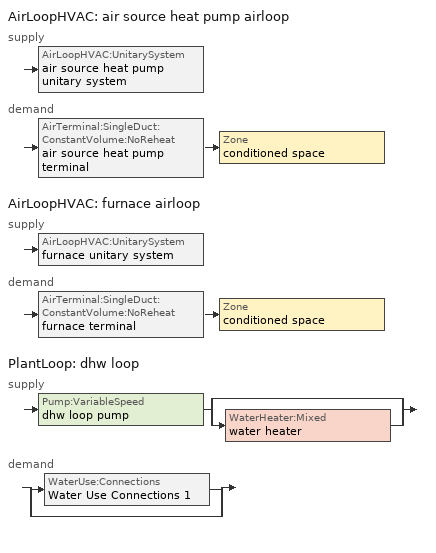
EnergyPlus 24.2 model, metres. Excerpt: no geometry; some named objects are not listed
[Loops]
AirLoopHVAC 'air source heat pump airloop'
 supply: AirLoopHVAC:UnitarySystem 'air source heat pump unitary system'
 demand: AirTerminal:SingleDuct:ConstantVolume:NoReheat 'air source heat pump terminal' > Zone 'conditioned space'
AirLoopHVAC 'furnace airloop'
 supply: AirLoopHVAC:UnitarySystem 'furnace unitary system'
 demand: AirTerminal:SingleDuct:ConstantVolume:NoReheat 'furnace terminal' > Zone 'conditioned space'
PlantLoop 'dhw loop'
 supply: Pump:VariableSpeed 'dhw loop pump' > split
  | bypass
  | WaterHeater:Mixed 'water heater'
 demand: split
  | WaterUse:Connections 'Water Use Connections 1'
  | bypass
[ZoneControl:Thermostat]
conditioned space Thermostat: Zone or ZoneList=conditioned space; Control Type Schedule=conditioned space Thermostat Schedule; Control 1=conditioned space temperature setpoint; Temperature Difference Between Cutout And Setpoint {deltaC}=0
[ThermostatSetpoint:DualSetpoint]
conditioned space temperature setpoint: Heating Setpoint Temperature Schedule=heating setpoint; Cooling Setpoint Temperature Schedule=cooling setpoint
[AirTerminal:SingleDuct:ConstantVolume:NoReheat] Availability Schedule=Always On Discrete
Name | Maximum Air Flow Rate {m3/s}
furnace terminal | 0.00141584
air source heat pump terminal | 0.569169
[AirLoopHVAC:UnitarySystem] Control Type=Load; Controlling Zone or Thermostat Location=conditioned space; Dehumidification Control Type=None; Availability Schedule=Always On Discrete; Fan Placement=BlowThrough; DX Heating Coil Sizing Ratio=1; Use DOAS DX Cooling Coil=No; Minimum Supply Air Temperature {C}=2; Latent Load Control=SensibleOnlyLoadControl; Heating Supply Air Flow Rate Method=SupplyAirFlowRate; No Load Supply Air Flow Rate Method=SupplyAirFlowRate; No Load Supply Air Flow Rate {m3/s}=0; No Load Supply Air Flow Rate Control Set To Low Speed=Yes; Maximum Supply Air Temperature {C}=48.8889; Maximum Outdoor Dry-Bulb Temperature for Supplemental Heater Operation {C}=21; Ancillary On-Cycle Electric Power {W}=0; Ancillary Off-Cycle Electric Power {W}=0
Name | Supply Fan | Supply Air Fan Operating Mode Schedule | Heating Coil | Cooling Supply Air Flow Rate Method | Heating Supply Air Flow Rate {m3/s} | Cooling Coil | Cooling Supply Air Flow Rate {m3/s}
unit heater unitary system | unit heater supply fan | unit heater auto fan schedule | unit heater htg coil | None | 0.00141584
air source heat pump unitary system | air source heat pump supply fan | air source heat pump auto fan schedule | air source heat pump htg coil | SupplyAirFlowRate | 0.449766 | air source heat pump clg coil | 0.569169
furnace unitary system | furnace supply fan | furnace auto fan schedule | furnace htg coil | None | 0.00141584
[Fan:SystemModel] Availability Schedule=Always On Discrete; Speed Control Method=Discrete; Electric Power Minimum Flow Rate Fraction=0.2; Design Pressure Rise {Pa}=500; Motor Efficiency=1; Motor In Air Stream Fraction=1; Design Electric Power Consumption {W}=Autosize; Design Power Sizing Method=PowerPerFlow; Electric Power Per Unit Flow Rate Per Unit Pressure {W/((m3/s)-Pa)}=1.66667; Fan Total Efficiency=0.7; Motor Loss Radiative Fraction=0
Name | Design Maximum Air Flow Rate {m3/s} | Electric Power Per Unit Flow Rate {W/(m3/s)} | Number of Speeds | Speed Flow Fraction 1 | Speed Electric Power Fraction 1 | Speed Flow Fraction 2 | Speed Electric Power Fraction 2
unit heater supply fan | 0.00141584 | 1e-06 | 1 | 1 | 1
air source heat pump supply fan | 0.569169 | 1059.44 | 2 | 0.79022 | 0.49344 | 1 | 1
furnace supply fan | 0.00141584 | 1059.44 | 1 | 1 | 1
[Coil:Heating:Fuel] Availability Schedule=Always On Discrete; Fuel Type=Propane; Nominal Capacity {W}=0.293071; On Cycle Parasitic Electric Load {W}=0; Off Cycle Parasitic Fuel Load {W}=0
Name | Burner Efficiency
unit heater htg coil | 0.7
furnace htg coil | 0.9
[ZoneHVAC:Baseboard:Convective:Electric]
electric baseboard: Availability Schedule=Always On Discrete; Heating Design Capacity {W}=17254.6; Efficiency=1
[Zone equipment]
conditioned space: furnace terminal, unit heater unitary system, electric baseboard, air source heat pump terminal
[AirLoopHVAC] Design Return Air Flow Fraction of Supply Air Flow=1
Name | Design Supply Air Flow Rate {m3/s}
air source heat pump airloop | 0.569169
furnace airloop | 0.00141584
[Sizing:System] Type of Load to Size On=Sensible; Design Outdoor Air Flow Rate {m3/s}=Autosize; Central Heating Maximum System Air Flow Ratio=0.3; Preheat Design Temperature {C}=7; Preheat Design Humidity Ratio {kgWater/kgDryAir}=0.008; Precool Design Temperature {C}=12.8; Precool Design Humidity Ratio {kgWater/kgDryAir}=0.008; Central Cooling Design Supply Air Temperature {C}=12.8; Central Heating Design Supply Air Temperature {C}=16.7; Type of Zone Sum to Use=NonCoincident; 100% Outdoor Air in Cooling=Yes; 100% Outdoor Air in Heating=Yes; Central Cooling Design Supply Air Humidity Ratio {kgWater/kgDryAir}=0.0085; Central Heating Design Supply Air Humidity Ratio {kgWater/kgDryAir}=0.008; Cooling Supply Air Flow Rate Method=DesignDay; Cooling Supply Air Flow Rate {m3/s}=0; Cooling Supply Air Flow Rate Per Floor Area {m3/s-m2}=0.00996765; Cooling Fraction of Autosized Cooling Supply Air Flow Rate=1; Cooling Supply Air Flow Rate Per Unit Cooling Capacity {m3/s-W}=3.94755e-05; Heating Supply Air Flow Rate Method=DesignDay; Heating Supply Air Flow Rate {m3/s}=0; Heating Supply Air Flow Rate Per Floor Area {m3/s-m2}=0.00996765; Heating Fraction of Autosized Heating Supply Air Flow Rate=1; Heating Fraction of Autosized Cooling Supply Air Flow Rate=1; Heating Supply Air Flow Rate Per Unit Heating Capacity {m3/s-W}=3.15882e-05; System Outdoor Air Method=ZoneSum; Zone Maximum Outdoor Air Fraction=1; Cooling Design Capacity Method=CoolingDesignCapacity; Cooling Design Capacity {W}=Autosize; Cooling Design Capacity Per Floor Area {W/m2}=234.7; Fraction of Autosized Cooling Design Capacity=1; Heating Design Capacity Method=HeatingDesignCapacity; Heating Design Capacity {W}=Autosize; Heating Design Capacity Per Floor Area {W/m2}=157; Fraction of Autosized Heating Design Capacity=1; Central Cooling Capacity Control Method=OnOff; Occupant Diversity=Autosize
air source heat pump airloop; furnace airloop
[AvailabilityManager:Scheduled] Schedule=Always On Discrete
air source heat pump airloop Availability Manager; furnace airloop Availability Manager
[Coil:Heating:DX:SingleSpeed]
air source heat pump htg coil: Availability Schedule=Always On Discrete; Gross Rated Heating Capacity {W}=10325.2; Gross Rated Heating COP {W/W}=3.776475; Rated Air Flow Rate {m3/s}=0.546373; Rated Supply Fan Power Per Volume Flow Rate 2017 {W/(m3/s)}=773.3; Rated Supply Fan Power Per Volume Flow Rate 2023 {W/(m3/s)}=934.4; Heating Capacity Function of Temperature Curve=Heat-CAP-fT1; Heating Capacity Function of Flow Fraction Curve=Heat-CAP-fFF1; Energy Input Ratio Function of Temperature Curve=Heat-EIR-fT1; Energy Input Ratio Function of Flow Fraction Curve=Heat-EIR-fFF1; Part Load Fraction Correlation Curve=Heat-PLF-fPLR1; Defrost Energy Input Ratio Function of Temperature Curve=Defrosteir; Minimum Outdoor Dry-Bulb Temperature for Compressor Operation {C}=-17.7778; Maximum Outdoor Dry-Bulb Temperature for Defrost Operation {C}=4.44444; Crankcase Heater Capacity {W}=50; Maximum Outdoor Dry-Bulb Temperature for Crankcase Heater Operation {C}=10; Defrost Strategy=ReverseCycle; Defrost Control=Timed; Defrost Time Period Fraction=0.166667; Resistive Defrost Heater Capacity {W}=2000
[Coil:Cooling:DX:SingleSpeed]
air source heat pump clg coil: Availability Schedule=Always On Discrete; Gross Rated Total Cooling Capacity {W}=10897; Gross Rated Sensible Heat Ratio=0.759906; Gross Rated Cooling COP {W/W}=4.0394; Rated Air Flow Rate {m3/s}=0.56074; Rated Evaporator Fan Power Per Volume Flow Rate 2017 {W/(m3/s)}=773.3; Rated Evaporator Fan Power Per Volume Flow Rate 2023 {W/(m3/s)}=934.4; Total Cooling Capacity Function of Temperature Curve=Cool-CAP-fT1; Total Cooling Capacity Function of Flow Fraction Curve=Cool-CAP-fFF1; Energy Input Ratio Function of Temperature Curve=Cool-EIR-fT1; Energy Input Ratio Function of Flow Fraction Curve=Cool-EIR-fFF1; Part Load Fraction Correlation Curve=Cool-PLF-fPLR1; Minimum Outdoor Dry-Bulb Temperature for Compressor Operation {C}=-25; Nominal Time for Condensate Removal to Begin {s}=1000; Ratio of Initial Moisture Evaporation Rate and Steady State Latent Capacity=1.5; Maximum Cycling Rate {cycles/hr}=3; Latent Capacity Time Constant {s}=45; Condenser Type=AirCooled; Evaporative Condenser Effectiveness=0.9; Evaporative Condenser Air Flow Rate {m3/s}=Autosize; Evaporative Condenser Pump Rated Power Consumption {W}=Autosize; Crankcase Heater Capacity {W}=50; Maximum Outdoor Dry-Bulb Temperature for Crankcase Heater Operation {C}=10; Basin Heater Capacity {W/K}=0; Basin Heater Setpoint Temperature {C}=2
[PlantLoop]
dhw loop: Fluid Type=Water; Plant Equipment Operation Scheme=dhw loop Operation Schemes; Maximum Loop Temperature {C}=100; Minimum Loop Temperature {C}=0; Maximum Loop Flow Rate {m3/s}=0.01; Minimum Loop Flow Rate {m3/s}=0; Plant Loop Volume {m3}=0.003; Load Distribution Scheme=Optimal; Plant Loop Demand Calculation Scheme=SingleSetpoint; Common Pipe Simulation=None
[Sizing:Plant]
dhw loop: Loop Type=Heating; Design Loop Exit Temperature {C}=56; Loop Design Temperature Difference {deltaC}=5.55556; Sizing Option=NonCoincident; Zone Timesteps in Averaging Window=1; Coincident Sizing Factor Mode=None
[Pump:VariableSpeed]
dhw loop pump: Design Maximum Flow Rate {m3/s}=0.01; Design Pump Head {Pa}=1; Design Power Consumption {W}=0; Motor Efficiency=0.85; Fraction of Motor Inefficiencies to Fluid Stream=0; Coefficient 1 of the Part Load Performance Curve=0; Coefficient 2 of the Part Load Performance Curve=1; Coefficient 3 of the Part Load Performance Curve=0; Coefficient 4 of the Part Load Performance Curve=0; Design Minimum Flow Rate {m3/s}=0; Pump Control Type=Intermittent; Skin Loss Radiative Fraction=0.5; Design Power Sizing Method=PowerPerFlowPerPressure; Design Electric Power per Unit Flow Rate {W/(m3/s)}=348701.1; Design Shaft Power per Unit Flow Rate per Unit Head {W/((m3/s)-Pa)}=1.28205; Design Minimum Flow Rate Fraction=0
[WaterHeater:Mixed]
water heater: Tank Volume {m3}=0.255175; Setpoint Temperature Schedule=water heater setpoint; Deadband Temperature Difference {deltaC}=2; Maximum Temperature Limit {C}=99; Heater Control Type=Cycle; Heater Maximum Capacity {W}=11999.8; Heater Minimum Capacity {W}=0; Heater Ignition Minimum Flow Rate {m3/s}=0; Heater Ignition Delay {s}=0; Heater Fuel Type=Electricity; Heater Thermal Efficiency=1; Off Cycle Parasitic Fuel Consumption Rate {W}=0; Off Cycle Parasitic Fuel Type=Electricity; Off Cycle Parasitic Heat Fraction to Tank=0; On Cycle Parasitic Fuel Consumption Rate {W}=0; On Cycle Parasitic Fuel Type=Electricity; On Cycle Parasitic Heat Fraction to Tank=0; Ambient Temperature Indicator=Zone; Ambient Temperature Zone=conditioned space; Off Cycle Loss Coefficient to Ambient Temperature {W/K}=1.90798; Off Cycle Loss Fraction to Zone=1; On Cycle Loss Coefficient to Ambient Temperature {W/K}=1.90798; On Cycle Loss Fraction to Zone=1; Use Side Effectiveness=1; Source Side Effectiveness=1; Use Side Design Flow Rate {m3/s}=Autosize; Source Side Design Flow Rate {m3/s}=Autosize; Indirect Water Heating Recovery Time {hr}=1.5; Source Side Flow Control Mode=IndirectHeatPrimarySetpoint
[WaterHeater:Sizing]
water heater: Design Mode=PeakDraw; Time Storage Can Meet Peak Draw {hr}=0.538503; Time for Tank Recovery {hr}=0; Nominal Tank Volume for Autosizing Plant Connections {m3}=1
[SetpointManager:Scheduled]
Setpoint Manager Scheduled 1: Control Variable=Temperature; Schedule=dhw temp
[WaterUse:Connections]
Water Use Connections 1: Drain Water Heat Exchanger Type=None; Drain Water Heat Exchanger Destination=Plant; Water Use Equipment Name 1=dhw fixtures; Water Use Equipment Name 2=dhw distribution waste; Water Use Equipment Name 3=clothes washer; Water Use Equipment Name 4=dishwasher
[WaterUse:Equipment]
Name | Peak Flow Rate {m3/s} | Flow Rate Fraction Schedule | Target Temperature Schedule
dhw fixtures | 4.46098e-06 | dhw fixtures schedule | mixed water temperature schedule
dhw distribution waste | 1.35238e-06 | dhw fixtures schedule | mixed water temperature schedule
clothes washer | 9.69919e-07 | clothes washer schedule
dishwasher | 2.90872e-07 | dishwasher schedule
[PlantEquipmentOperationSchemes]
dhw loop Operation Schemes: Control Scheme Object Type 1=PlantEquipmentOperation:HeatingLoad; Control Scheme Name 1=dhw loop Heating Operation Scheme; Control Scheme Schedule Name 1=Always On Discrete
[PlantEquipmentOperation:HeatingLoad]
dhw loop Heating Operation Scheme: Load Range Lower Limit 1 {W}=0; Load Range Upper Limit 1 {W}=1000000000; Range Equipment List Name 1=dhw loop Heating Equipment List
[PlantEquipmentList]
dhw loop Heating Equipment List: WaterHeater:Mixed, water heater
[EnergyManagementSystem:GlobalVariable]
air_source_heat_pump_airloop_0_DuctImbalLkExhFanEquivCond
air_source_heat_pump_airloop_0_DuctImbalLkExhFanEquivDZ
air_source_heat_pump_airloop_0_DuctImbalLkSupFanEquivCond
air_source_heat_pump_airloop_0_DuctImbalLkSupFanEquivDZ
air_source_heat_pump_airloop_0_DZ_T
air_source_heat_pump_airloop_0_DZ_W
air_source_heat_pump_airloop_0_RetCondToDZ
air_source_heat_pump_airloop_0_RetCondToRP
air_source_heat_pump_airloop_0_RetLatLkToRP
air_source_heat_pump_airloop_0_RetSensLkToRP
air_source_heat_pump_airloop_0_SupCondToDZ
air_source_heat_pump_airloop_0_SupCondToLv
air_source_heat_pump_airloop_0_SupLatLkToCond
air_source_heat_pump_airloop_0_SupLatLkToDZ
air_source_heat_pump_airloop_0_SupSensLkToCond
air_source_heat_pump_airloop_0_SupSensLkToDZ
air_source_heat_pump_airloop_0_ZoneMixCondToDZ
air_source_heat_pump_airloop_0_ZoneMixDZToCond
air_source_heat_pump_airloop_AH_MFR
air_source_heat_pump_airloop_AH_Tout
air_source_heat_pump_airloop_AH_VFR
air_source_heat_pump_airloop_AH_Wout
air_source_heat_pump_airloop_Fan_RTF
air_source_heat_pump_airloop_RA_T
air_source_heat_pump_airloop_Ra_W
furnace_airloop_0_DuctImbalLkExhFanEquivCond
furnace_airloop_0_DuctImbalLkExhFanEquivDZ
furnace_airloop_0_DuctImbalLkSupFanEquivCond
furnace_airloop_0_DuctImbalLkSupFanEquivDZ
furnace_airloop_0_DZ_T
furnace_airloop_0_DZ_W
furnace_airloop_0_RetCondToDZ
furnace_airloop_0_RetCondToRP
furnace_airloop_0_RetLatLkToRP
furnace_airloop_0_RetSensLkToRP
furnace_airloop_0_SupCondToDZ
furnace_airloop_0_SupCondToLv
furnace_airloop_0_SupLatLkToCond
furnace_airloop_0_SupLatLkToDZ
furnace_airloop_0_SupSensLkToCond
furnace_airloop_0_SupSensLkToDZ
furnace_airloop_0_ZoneMixCondToDZ
furnace_airloop_0_ZoneMixDZToCond
furnace_airloop_AH_MFR
furnace_airloop_AH_Tout
furnace_airloop_AH_VFR
furnace_airloop_AH_Wout
furnace_airloop_Fan_RTF
furnace_airloop_RA_T
furnace_airloop_Ra_W
infil_program_Qfan
infil_program_Qinf
natural_vent_program_Qnv
natural_vent_program_Qwhf
[EnergyManagementSystem:InternalVariable] Internal Data Type=Fan Maximum Mass Flow Rate
Name | Internal Data Index Key
air_source_heat_pump_airloop_max_sup_fan_mfr | air source heat pump supply fan
furnace_airloop_max_sup_fan_mfr | furnace supply fan
[EnergyManagementSystem:Sensor]
Name | Output:Variable or Output:Meter Index Key | Output:Variable or Output:Meter
airflow_gain | infil flow | Infiltration Sensible Heat Gain Energy
airflow_gain_1 | natural vent flow | Infiltration Sensible Heat Gain Energy
airflow_gain_2 | whole house fan flow | Infiltration Sensible Heat Gain Energy
airflow_loss | infil flow | Infiltration Sensible Heat Loss Energy
airflow_loss_1 | natural vent flow | Infiltration Sensible Heat Loss Energy
airflow_loss_2 | whole house fan flow | Infiltration Sensible Heat Loss Energy
air_source_heat_pump_airloop_AH_MFR_s | Node 14 | System Node Mass Flow Rate
air_source_heat_pump_airloop_AH_Tout_s | Node 14 | System Node Temperature
air_source_heat_pump_airloop_AH_VFR_s | Node 14 | System Node Current Density Volume Flow Rate
air_source_heat_pump_airloop_AH_Wout_s | Node 14 | System Node Humidity Ratio
air_source_heat_pump_airloop_Fan_RTF_s | air source heat pump supply fan | Fan Runtime Fraction Speed 1
air_source_heat_pump_airloop_Fan_RTF_s_1 | air source heat pump supply fan | Fan Runtime Fraction Speed 2
air_source_heat_pump_airloop_RA_T_s | Node 17 | System Node Temperature
air_source_heat_pump_airloop_Ra_W_s | Node 17 | System Node Humidity Ratio
air_source_heat_pump_clg_coil_s | air source heat pump clg coil | Cooling Coil Total Cooling Energy
air_source_heat_pump_htg_coil_s | air source heat pump htg coil | Heating Coil Heating Energy
air_source_heat_pump_supply_fan_s | air source heat pump supply fan | Fan Electricity Energy
clg_load_cond |  | Cooling:EnergyTransfer:Zone:CONDITIONED SPACE
clg_load_duct |  | Cooling:EnergyTransfer:Zone:AIR SOURCE HEAT PUMP AIRLOOP RET AIR ZONE
clg_load_duct_1 |  | Cooling:EnergyTransfer:Zone:FURNACE AIRLOOP RET AIR ZONE
clg_sp_s; clg_sp_s_1 | cooling setpoint | Schedule Value
clothes_dryer_exhaust_0_sch_s | clothes dryer exhaust 0 schedule | Schedule Value
conditioned_space_clg_unmet_s | conditioned space | Zone Cooling Setpoint Not Met Time
conditioned_space_htg_unmet_s | conditioned space | Zone Heating Setpoint Not Met Time
cool_season | cooling season schedule | Schedule Value
dhw_loss | water heater | Water Heater Heat Loss Energy
dhw_rtf | water heater | Water Heater Runtime Fraction
ducts_conv | air source heat pump airloop_0 RetCondToRP | Other Equipment Convective Heating Energy
ducts_conv_1 | air source heat pump airloop_0 RetLatLkToRP | Other Equipment Convective Heating Energy
ducts_conv_10 | furnace airloop_0 SupLatLkToCond | Other Equipment Convective Heating Energy
ducts_conv_11 | furnace airloop_0 SupSensLkToCond | Other Equipment Convective Heating Energy
ducts_conv_2 | air source heat pump airloop_0 RetSensLkToRP | Other Equipment Convective Heating Energy
ducts_conv_3 | air source heat pump airloop_0 SupCondToLv | Other Equipment Convective Heating Energy
ducts_conv_4 | air source heat pump airloop_0 SupLatLkToCond | Other Equipment Convective Heating Energy
ducts_conv_5 | air source heat pump airloop_0 SupSensLkToCond | Other Equipment Convective Heating Energy
ducts_conv_6 | furnace airloop_0 RetCondToRP | Other Equipment Convective Heating Energy
ducts_conv_7 | furnace airloop_0 RetLatLkToRP | Other Equipment Convective Heating Energy
ducts_conv_8 | furnace airloop_0 RetSensLkToRP | Other Equipment Convective Heating Energy
ducts_conv_9 | furnace airloop_0 SupCondToLv | Other Equipment Convective Heating Energy
ducts_rad | air source heat pump airloop_0 RetCondToRP | Other Equipment Radiant Heating Energy
ducts_rad_1 | air source heat pump airloop_0 RetLatLkToRP | Other Equipment Radiant Heating Energy
ducts_rad_10 | furnace airloop_0 SupLatLkToCond | Other Equipment Radiant Heating Energy
ducts_rad_11 | furnace airloop_0 SupSensLkToCond | Other Equipment Radiant Heating Energy
ducts_rad_2 | air source heat pump airloop_0 RetSensLkToRP | Other Equipment Radiant Heating Energy
ducts_rad_3 | air source heat pump airloop_0 SupCondToLv | Other Equipment Radiant Heating Energy
ducts_rad_4 | air source heat pump airloop_0 SupLatLkToCond | Other Equipment Radiant Heating Energy
ducts_rad_5 | air source heat pump airloop_0 SupSensLkToCond | Other Equipment Radiant Heating Energy
ducts_rad_6 | furnace airloop_0 RetCondToRP | Other Equipment Radiant Heating Energy
ducts_rad_7 | furnace airloop_0 RetLatLkToRP | Other Equipment Radiant Heating Energy
ducts_rad_8 | furnace airloop_0 RetSensLkToRP | Other Equipment Radiant Heating Energy
ducts_rad_9 | furnace airloop_0 SupCondToLv | Other Equipment Radiant Heating Energy
duct_mix_gain; duct_mix_gain_1; duct_mix_gain_2; duct_mix_gain_3 | conditioned space | Zone Mixing Sensible Heat Gain Energy
duct_mix_loss; duct_mix_loss_1; duct_mix_loss_2; duct_mix_loss_3 | conditioned space | Zone Mixing Sensible Heat Loss Energy
fridge_tin_s; tin_s; tin_s_1 | conditioned space | Zone Mean Air Temperature
furnace_airloop_AH_MFR_s | Node 5 | System Node Mass Flow Rate
furnace_airloop_AH_Tout_s | Node 5 | System Node Temperature
furnace_airloop_AH_VFR_s | Node 5 | System Node Current Density Volume Flow Rate
furnace_airloop_AH_Wout_s | Node 5 | System Node Humidity Ratio
furnace_airloop_Fan_RTF_s | furnace supply fan | Fan Runtime Fraction
furnace_airloop_RA_T_s | Node 8 | System Node Temperature
furnace_airloop_Ra_W_s | Node 8 | System Node Humidity Ratio
furnace_htg_coil_s | furnace htg coil | Heating Coil Heating Energy
furnace_supply_fan_s | furnace supply fan | Fan Electricity Energy
htg_load_cond |  | Heating:EnergyTransfer:Zone:CONDITIONED SPACE
htg_load_duct |  | Heating:EnergyTransfer:Zone:AIR SOURCE HEAT PUMP AIRLOOP RET AIR ZONE
htg_load_duct_1 |  | Heating:EnergyTransfer:Zone:FURNACE AIRLOOP RET AIR ZONE
htg_sp_s; htg_sp_s_1 | heating setpoint | Schedule Value
ig_ee_conv | clothes dryer | Electric Equipment Convective Heating Energy
ig_ee_conv_1 | clothes washer | Electric Equipment Convective Heating Energy
ig_ee_conv_2 | cooking range | Electric Equipment Convective Heating Energy
ig_ee_conv_3 | dishwasher | Electric Equipment Convective Heating Energy
ig_ee_conv_4 | fridge | Electric Equipment Convective Heating Energy
ig_ee_conv_5 | misc plug loads | Electric Equipment Convective Heating Energy
ig_ee_conv_6 | whole house fan | Electric Equipment Convective Heating Energy
ig_ee_rad | clothes dryer | Electric Equipment Radiant Heating Energy
ig_ee_rad_1 | clothes washer | Electric Equipment Radiant Heating Energy
ig_ee_rad_2 | cooking range | Electric Equipment Radiant Heating Energy
ig_ee_rad_3 | dishwasher | Electric Equipment Radiant Heating Energy
ig_ee_rad_4 | fridge | Electric Equipment Radiant Heating Energy
ig_ee_rad_5 | misc plug loads | Electric Equipment Radiant Heating Energy
ig_ee_rad_6 | whole house fan | Electric Equipment Radiant Heating Energy
ig_lgt_conv | interior lighting | Lights Convective Heating Energy
ig_lgt_rad | interior lighting | Lights Radiant Heating Energy
ig_lgt_vis | interior lighting | Lights Visible Radiation Heating Energy
ig_oe_conv | clothes dryer 1 | Other Equipment Convective Heating Energy
ig_oe_conv_1 | cooking range 1 | Other Equipment Convective Heating Energy
ig_oe_conv_2 | general water use latent | Other Equipment Convective Heating Energy
ig_oe_conv_3 | general water use sensible | Other Equipment Convective Heating Energy
ig_oe_conv_4 | water heater energy adjustment1 | Other Equipment Convective Heating Energy
ig_oe_rad | clothes dryer 1 | Other Equipment Radiant Heating Energy
ig_oe_rad_1 | cooking range 1 | Other Equipment Radiant Heating Energy
ig_oe_rad_2 | general water use latent | Other Equipment Radiant Heating Energy
ig_oe_rad_3 | general water use sensible | Other Equipment Radiant Heating Energy
ig_oe_rad_4 | water heater energy adjustment1 | Other Equipment Radiant Heating Energy
ig_ppl_conv | occupants | People Convective Heating Energy
ig_ppl_rad | occupants | People Radiant Heating Energy
im_conv | furniture mass conditioned space 1 | Surface Inside Face Convection Heat Gain Energy
im_conv_1 | partition wall mass | Surface Inside Face Convection Heat Gain Energy
im_ig | furniture mass conditioned space 1 | Surface Inside Face Internal Gains Radiation Heat Gain Energy
im_ig_1 | partition wall mass | Surface Inside Face Internal Gains Radiation Heat Gain Energy
im_lgt | furniture mass conditioned space 1 | Surface Inside Face Lights Radiation Heat Gain Energy
im_lgt_1 | partition wall mass | Surface Inside Face Lights Radiation Heat Gain Energy
im_sol | furniture mass conditioned space 1 | Surface Inside Face Solar Radiation Heat Gain Energy
im_sol_1 | partition wall mass | Surface Inside Face Solar Radiation Heat Gain Energy
im_surf | furniture mass conditioned space 1 | Surface Inside Face Net Surface Thermal Radiation Heat Gain Energy
im_surf_1 | partition wall mass | Surface Inside Face Net Surface Thermal Radiation Heat Gain Energy
mech_vent_bath_fan_0_sch_s | mech vent bath fan 0 schedule | Schedule Value
mech_vent_bath_fan_1_sch_s | mech vent bath fan 1 schedule | Schedule Value
mech_vent_bath_fan_2_sch_s | mech vent bath fan 2 schedule | Schedule Value
mech_vent_bath_fan_3_sch_s | mech vent bath fan 3 schedule | Schedule Value
mech_vent_range_fan_0_sch_s | mech vent range fan 0 schedule | Schedule Value
mv_conv | mech vent bath fan 0 | Electric Equipment Convective Heating Energy
mv_conv_1 | mech vent bath fan 1 | Electric Equipment Convective Heating Energy
mv_conv_2 | mech vent bath fan 2 | Electric Equipment Convective Heating Energy
mv_conv_3 | mech vent bath fan 3 | Electric Equipment Convective Heating Energy
mv_conv_4 | mech vent house fan | Electric Equipment Convective Heating Energy
mv_conv_5 | mech vent house fan cfis | Electric Equipment Convective Heating Energy
mv_conv_6 | mech vent range fan 0 | Electric Equipment Convective Heating Energy
mv_conv_7 | mech vent house fan latent load | Other Equipment Convective Heating Energy
mv_conv_8 | mech vent house fan sensible load | Other Equipment Convective Heating Energy
mv_rad | mech vent bath fan 0 | Electric Equipment Radiant Heating Energy
mv_rad_1 | mech vent bath fan 1 | Electric Equipment Radiant Heating Energy
mv_rad_2 | mech vent bath fan 2 | Electric Equipment Radiant Heating Energy
mv_rad_3 | mech vent bath fan 3 | Electric Equipment Radiant Heating Energy
mv_rad_4 | mech vent house fan | Electric Equipment Radiant Heating Energy
mv_rad_5 | mech vent house fan cfis | Electric Equipment Radiant Heating Energy
mv_rad_6 | mech vent range fan 0 | Electric Equipment Radiant Heating Energy
mv_rad_7 | mech vent house fan latent load | Other Equipment Radiant Heating Energy
mv_rad_8 | mech vent house fan sensible load | Other Equipment Radiant Heating Energy
natural_vent_s | natural vent schedule | Schedule Value
out_pb_s |  | Site Outdoor Air Barometric Pressure
out_wt_s |  | Site Outdoor Air Humidity Ratio
site_vw_s |  | Site Wind Speed
ss_back_out | Window1 | Surface Window Shortwave from Zone Back Out Window Heat Transfer Rate
ss_back_out_1 | Window10 | Surface Window Shortwave from Zone Back Out Window Heat Transfer Rate
ss_back_out_10 | Window21 | Surface Window Shortwave from Zone Back Out Window Heat Transfer Rate
ss_back_out_11 | Window22 | Surface Window Shortwave from Zone Back Out Window Heat Transfer Rate
ss_back_out_12 | Window23 | Surface Window Shortwave from Zone Back Out Window Heat Transfer Rate
ss_back_out_13 | Window24 | Surface Window Shortwave from Zone Back Out Window Heat Transfer Rate
ss_back_out_14 | Window25 | Surface Window Shortwave from Zone Back Out Window Heat Transfer Rate
ss_back_out_15 | Window26 | Surface Window Shortwave from Zone Back Out Window Heat Transfer Rate
ss_back_out_16 | Window27 | Surface Window Shortwave from Zone Back Out Window Heat Transfer Rate
ss_back_out_17 | Window28 | Surface Window Shortwave from Zone Back Out Window Heat Transfer Rate
ss_back_out_18 | Window3 | Surface Window Shortwave from Zone Back Out Window Heat Transfer Rate
ss_back_out_19 | Window30 | Surface Window Shortwave from Zone Back Out Window Heat Transfer Rate
ss_back_out_2 | Window11 | Surface Window Shortwave from Zone Back Out Window Heat Transfer Rate
ss_back_out_20 | Window31 | Surface Window Shortwave from Zone Back Out Window Heat Transfer Rate
ss_back_out_21 | Window34 | Surface Window Shortwave from Zone Back Out Window Heat Transfer Rate
ss_back_out_22 | Window35 | Surface Window Shortwave from Zone Back Out Window Heat Transfer Rate
ss_back_out_23 | Window37 | Surface Window Shortwave from Zone Back Out Window Heat Transfer Rate
ss_back_out_24 | Window4 | Surface Window Shortwave from Zone Back Out Window Heat Transfer Rate
ss_back_out_25 | Window5 | Surface Window Shortwave from Zone Back Out Window Heat Transfer Rate
ss_back_out_26 | Window6 | Surface Window Shortwave from Zone Back Out Window Heat Transfer Rate
ss_back_out_27 | Window7 | Surface Window Shortwave from Zone Back Out Window Heat Transfer Rate
ss_back_out_28 | Window9 | Surface Window Shortwave from Zone Back Out Window Heat Transfer Rate
ss_back_out_3 | Window13 | Surface Window Shortwave from Zone Back Out Window Heat Transfer Rate
ss_back_out_4 | Window14 | Surface Window Shortwave from Zone Back Out Window Heat Transfer Rate
ss_back_out_5 | Window16 | Surface Window Shortwave from Zone Back Out Window Heat Transfer Rate
ss_back_out_6 | Window17 | Surface Window Shortwave from Zone Back Out Window Heat Transfer Rate
ss_back_out_7 | Window18 | Surface Window Shortwave from Zone Back Out Window Heat Transfer Rate
ss_back_out_8 | Window2 | Surface Window Shortwave from Zone Back Out Window Heat Transfer Rate
ss_back_out_9 | Window20 | Surface Window Shortwave from Zone Back Out Window Heat Transfer Rate
ss_conv | Door1 | Surface Inside Face Convection Heat Gain Energy
ss_conv_1 | Door5 | Surface Inside Face Convection Heat Gain Energy
ss_conv_10 | Window2 | Surface Inside Face Convection Heat Gain Energy
ss_conv_11 | Window20 | Surface Inside Face Convection Heat Gain Energy
ss_conv_12 | Window21 | Surface Inside Face Convection Heat Gain Energy
ss_conv_13 | Window22 | Surface Inside Face Convection Heat Gain Energy
ss_conv_14 | Window23 | Surface Inside Face Convection Heat Gain Energy
ss_conv_15 | Window24 | Surface Inside Face Convection Heat Gain Energy
ss_conv_16 | Window25 | Surface Inside Face Convection Heat Gain Energy
ss_conv_17 | Window26 | Surface Inside Face Convection Heat Gain Energy
ss_conv_18 | Window27 | Surface Inside Face Convection Heat Gain Energy
ss_conv_19 | Window28 | Surface Inside Face Convection Heat Gain Energy
ss_conv_2 | Window1 | Surface Inside Face Convection Heat Gain Energy
ss_conv_20 | Window3 | Surface Inside Face Convection Heat Gain Energy
ss_conv_21 | Window30 | Surface Inside Face Convection Heat Gain Energy
ss_conv_22 | Window31 | Surface Inside Face Convection Heat Gain Energy
ss_conv_23 | Window34 | Surface Inside Face Convection Heat Gain Energy
ss_conv_24 | Window35 | Surface Inside Face Convection Heat Gain Energy
ss_conv_25 | Window37 | Surface Inside Face Convection Heat Gain Energy
ss_conv_26 | Window4 | Surface Inside Face Convection Heat Gain Energy
ss_conv_27 | Window5 | Surface Inside Face Convection Heat Gain Energy
ss_conv_28 | Window6 | Surface Inside Face Convection Heat Gain Energy
ss_conv_29 | Window7 | Surface Inside Face Convection Heat Gain Energy
ss_conv_3 | Window10 | Surface Inside Face Convection Heat Gain Energy
ss_conv_30 | Window9 | Surface Inside Face Convection Heat Gain Energy
ss_conv_4 | Window11 | Surface Inside Face Convection Heat Gain Energy
ss_conv_5 | Window13 | Surface Inside Face Convection Heat Gain Energy
ss_conv_6 | Window14 | Surface Inside Face Convection Heat Gain Energy
ss_conv_7 | Window16 | Surface Inside Face Convection Heat Gain Energy
ss_conv_8 | Window17 | Surface Inside Face Convection Heat Gain Energy
ss_conv_9 | Window18 | Surface Inside Face Convection Heat Gain Energy
ss_ig | Door1 | Surface Inside Face Internal Gains Radiation Heat Gain Energy
ss_ig_1 | Door5 | Surface Inside Face Internal Gains Radiation Heat Gain Energy
ss_ig_10 | Window2 | Surface Inside Face Internal Gains Radiation Heat Gain Energy
ss_ig_11 | Window20 | Surface Inside Face Internal Gains Radiation Heat Gain Energy
ss_ig_12 | Window21 | Surface Inside Face Internal Gains Radiation Heat Gain Energy
ss_ig_13 | Window22 | Surface Inside Face Internal Gains Radiation Heat Gain Energy
ss_ig_14 | Window23 | Surface Inside Face Internal Gains Radiation Heat Gain Energy
ss_ig_15 | Window24 | Surface Inside Face Internal Gains Radiation Heat Gain Energy
ss_ig_16 | Window25 | Surface Inside Face Internal Gains Radiation Heat Gain Energy
ss_ig_17 | Window26 | Surface Inside Face Internal Gains Radiation Heat Gain Energy
ss_ig_18 | Window27 | Surface Inside Face Internal Gains Radiation Heat Gain Energy
ss_ig_19 | Window28 | Surface Inside Face Internal Gains Radiation Heat Gain Energy
ss_ig_2 | Window1 | Surface Inside Face Internal Gains Radiation Heat Gain Energy
ss_ig_20 | Window3 | Surface Inside Face Internal Gains Radiation Heat Gain Energy
ss_ig_21 | Window30 | Surface Inside Face Internal Gains Radiation Heat Gain Energy
ss_ig_22 | Window31 | Surface Inside Face Internal Gains Radiation Heat Gain Energy
ss_ig_23 | Window34 | Surface Inside Face Internal Gains Radiation Heat Gain Energy
ss_ig_24 | Window35 | Surface Inside Face Internal Gains Radiation Heat Gain Energy
ss_ig_25 | Window37 | Surface Inside Face Internal Gains Radiation Heat Gain Energy
ss_ig_26 | Window4 | Surface Inside Face Internal Gains Radiation Heat Gain Energy
ss_ig_27 | Window5 | Surface Inside Face Internal Gains Radiation Heat Gain Energy
ss_ig_28 | Window6 | Surface Inside Face Internal Gains Radiation Heat Gain Energy
ss_ig_29 | Window7 | Surface Inside Face Internal Gains Radiation Heat Gain Energy
ss_ig_3 | Window10 | Surface Inside Face Internal Gains Radiation Heat Gain Energy
ss_ig_30 | Window9 | Surface Inside Face Internal Gains Radiation Heat Gain Energy
ss_ig_4 | Window11 | Surface Inside Face Internal Gains Radiation Heat Gain Energy
ss_ig_5 | Window13 | Surface Inside Face Internal Gains Radiation Heat Gain Energy
ss_ig_6 | Window14 | Surface Inside Face Internal Gains Radiation Heat Gain Energy
ss_ig_7 | Window16 | Surface Inside Face Internal Gains Radiation Heat Gain Energy
ss_ig_8 | Window17 | Surface Inside Face Internal Gains Radiation Heat Gain Energy
ss_ig_9 | Window18 | Surface Inside Face Internal Gains Radiation Heat Gain Energy
ss_lgt | Door1 | Surface Inside Face Lights Radiation Heat Gain Energy
ss_lgt_1 | Door5 | Surface Inside Face Lights Radiation Heat Gain Energy
ss_sol | Door1 | Surface Inside Face Solar Radiation Heat Gain Energy
ss_sol_1 | Door5 | Surface Inside Face Solar Radiation Heat Gain Energy
ss_surf | Door1 | Surface Inside Face Net Surface Thermal Radiation Heat Gain Energy
ss_surf_1 | Door5 | Surface Inside Face Net Surface Thermal Radiation Heat Gain Energy
ss_surf_10 | Window2 | Surface Inside Face Net Surface Thermal Radiation Heat Gain Energy
ss_surf_11 | Window20 | Surface Inside Face Net Surface Thermal Radiation Heat Gain Energy
ss_surf_12 | Window21 | Surface Inside Face Net Surface Thermal Radiation Heat Gain Energy
ss_surf_13 | Window22 | Surface Inside Face Net Surface Thermal Radiation Heat Gain Energy
ss_surf_14 | Window23 | Surface Inside Face Net Surface Thermal Radiation Heat Gain Energy
ss_surf_15 | Window24 | Surface Inside Face Net Surface Thermal Radiation Heat Gain Energy
ss_surf_16 | Window25 | Surface Inside Face Net Surface Thermal Radiation Heat Gain Energy
ss_surf_17 | Window26 | Surface Inside Face Net Surface Thermal Radiation Heat Gain Energy
ss_surf_18 | Window27 | Surface Inside Face Net Surface Thermal Radiation Heat Gain Energy
ss_surf_19 | Window28 | Surface Inside Face Net Surface Thermal Radiation Heat Gain Energy
ss_surf_2 | Window1 | Surface Inside Face Net Surface Thermal Radiation Heat Gain Energy
ss_surf_20 | Window3 | Surface Inside Face Net Surface Thermal Radiation Heat Gain Energy
ss_surf_21 | Window30 | Surface Inside Face Net Surface Thermal Radiation Heat Gain Energy
ss_surf_22 | Window31 | Surface Inside Face Net Surface Thermal Radiation Heat Gain Energy
ss_surf_23 | Window34 | Surface Inside Face Net Surface Thermal Radiation Heat Gain Energy
ss_surf_24 | Window35 | Surface Inside Face Net Surface Thermal Radiation Heat Gain Energy
ss_surf_25 | Window37 | Surface Inside Face Net Surface Thermal Radiation Heat Gain Energy
ss_surf_26 | Window4 | Surface Inside Face Net Surface Thermal Radiation Heat Gain Energy
ss_surf_27 | Window5 | Surface Inside Face Net Surface Thermal Radiation Heat Gain Energy
ss_surf_28 | Window6 | Surface Inside Face Net Surface Thermal Radiation Heat Gain Energy
ss_surf_29 | Window7 | Surface Inside Face Net Surface Thermal Radiation Heat Gain Energy
ss_surf_3 | Window10 | Surface Inside Face Net Surface Thermal Radiation Heat Gain Energy
ss_surf_30 | Window9 | Surface Inside Face Net Surface Thermal Radiation Heat Gain Energy
ss_surf_4 | Window11 | Surface Inside Face Net Surface Thermal Radiation Heat Gain Energy
ss_surf_5 | Window13 | Surface Inside Face Net Surface Thermal Radiation Heat Gain Energy
ss_surf_6 | Window14 | Surface Inside Face Net Surface Thermal Radiation Heat Gain Energy
ss_surf_7 | Window16 | Surface Inside Face Net Surface Thermal Radiation Heat Gain Energy
ss_surf_8 | Window17 | Surface Inside Face Net Surface Thermal Radiation Heat Gain Energy
ss_surf_9 | Window18 | Surface Inside Face Net Surface Thermal Radiation Heat Gain Energy
ss_trans_in | Window1 | Surface Window Transmitted Solar Radiation Rate
ss_trans_in_1 | Window10 | Surface Window Transmitted Solar Radiation Rate
ss_trans_in_10 | Window21 | Surface Window Transmitted Solar Radiation Rate
ss_trans_in_11 | Window22 | Surface Window Transmitted Solar Radiation Rate
ss_trans_in_12 | Window23 | Surface Window Transmitted Solar Radiation Rate
ss_trans_in_13 | Window24 | Surface Window Transmitted Solar Radiation Rate
ss_trans_in_14 | Window25 | Surface Window Transmitted Solar Radiation Rate
ss_trans_in_15 | Window26 | Surface Window Transmitted Solar Radiation Rate
ss_trans_in_16 | Window27 | Surface Window Transmitted Solar Radiation Rate
ss_trans_in_17 | Window28 | Surface Window Transmitted Solar Radiation Rate
ss_trans_in_18 | Window3 | Surface Window Transmitted Solar Radiation Rate
ss_trans_in_19 | Window30 | Surface Window Transmitted Solar Radiation Rate
ss_trans_in_2 | Window11 | Surface Window Transmitted Solar Radiation Rate
ss_trans_in_20 | Window31 | Surface Window Transmitted Solar Radiation Rate
ss_trans_in_21 | Window34 | Surface Window Transmitted Solar Radiation Rate
ss_trans_in_22 | Window35 | Surface Window Transmitted Solar Radiation Rate
ss_trans_in_23 | Window37 | Surface Window Transmitted Solar Radiation Rate
ss_trans_in_24 | Window4 | Surface Window Transmitted Solar Radiation Rate
ss_trans_in_25 | Window5 | Surface Window Transmitted Solar Radiation Rate
ss_trans_in_26 | Window6 | Surface Window Transmitted Solar Radiation Rate
ss_trans_in_27 | Window7 | Surface Window Transmitted Solar Radiation Rate
ss_trans_in_28 | Window9 | Surface Window Transmitted Solar Radiation Rate
ss_trans_in_3 | Window13 | Surface Window Transmitted Solar Radiation Rate
ss_trans_in_4 | Window14 | Surface Window Transmitted Solar Radiation Rate
ss_trans_in_5 | Window16 | Surface Window Transmitted Solar Radiation Rate
ss_trans_in_6 | Window17 | Surface Window Transmitted Solar Radiation Rate
ss_trans_in_7 | Window18 | Surface Window Transmitted Solar Radiation Rate
ss_trans_in_8 | Window2 | Surface Window Transmitted Solar Radiation Rate
ss_trans_in_9 | Window20 | Surface Window Transmitted Solar Radiation Rate
ss_trans_out | Window1 | Surface Inside Face Initial Transmitted Diffuse Transmitted Out Window Solar Radiation Rate
ss_trans_out_1 | Window10 | Surface Inside Face Initial Transmitted Diffuse Transmitted Out Window Solar Radiation Rate
ss_trans_out_10 | Window21 | Surface Inside Face Initial Transmitted Diffuse Transmitted Out Window Solar Radiation Rate
ss_trans_out_11 | Window22 | Surface Inside Face Initial Transmitted Diffuse Transmitted Out Window Solar Radiation Rate
ss_trans_out_12 | Window23 | Surface Inside Face Initial Transmitted Diffuse Transmitted Out Window Solar Radiation Rate
ss_trans_out_13 | Window24 | Surface Inside Face Initial Transmitted Diffuse Transmitted Out Window Solar Radiation Rate
ss_trans_out_14 | Window25 | Surface Inside Face Initial Transmitted Diffuse Transmitted Out Window Solar Radiation Rate
ss_trans_out_15 | Window26 | Surface Inside Face Initial Transmitted Diffuse Transmitted Out Window Solar Radiation Rate
ss_trans_out_16 | Window27 | Surface Inside Face Initial Transmitted Diffuse Transmitted Out Window Solar Radiation Rate
ss_trans_out_17 | Window28 | Surface Inside Face Initial Transmitted Diffuse Transmitted Out Window Solar Radiation Rate
ss_trans_out_18 | Window3 | Surface Inside Face Initial Transmitted Diffuse Transmitted Out Window Solar Radiation Rate
ss_trans_out_19 | Window30 | Surface Inside Face Initial Transmitted Diffuse Transmitted Out Window Solar Radiation Rate
ss_trans_out_2 | Window11 | Surface Inside Face Initial Transmitted Diffuse Transmitted Out Window Solar Radiation Rate
ss_trans_out_20 | Window31 | Surface Inside Face Initial Transmitted Diffuse Transmitted Out Window Solar Radiation Rate
ss_trans_out_21 | Window34 | Surface Inside Face Initial Transmitted Diffuse Transmitted Out Window Solar Radiation Rate
ss_trans_out_22 | Window35 | Surface Inside Face Initial Transmitted Diffuse Transmitted Out Window Solar Radiation Rate
ss_trans_out_23 | Window37 | Surface Inside Face Initial Transmitted Diffuse Transmitted Out Window Solar Radiation Rate
ss_trans_out_24 | Window4 | Surface Inside Face Initial Transmitted Diffuse Transmitted Out Window Solar Radiation Rate
ss_trans_out_25 | Window5 | Surface Inside Face Initial Transmitted Diffuse Transmitted Out Window Solar Radiation Rate
ss_trans_out_26 | Window6 | Surface Inside Face Initial Transmitted Diffuse Transmitted Out Window Solar Radiation Rate
ss_trans_out_27 | Window7 | Surface Inside Face Initial Transmitted Diffuse Transmitted Out Window Solar Radiation Rate
ss_trans_out_28 | Window9 | Surface Inside Face Initial Transmitted Diffuse Transmitted Out Window Solar Radiation Rate
ss_trans_out_3 | Window13 | Surface Inside Face Initial Transmitted Diffuse Transmitted Out Window Solar Radiation Rate
ss_trans_out_4 | Window14 | Surface Inside Face Initial Transmitted Diffuse Transmitted Out Window Solar Radiation Rate
ss_trans_out_5 | Window16 | Surface Inside Face Initial Transmitted Diffuse Transmitted Out Window Solar Radiation Rate
ss_trans_out_6 | Window17 | Surface Inside Face Initial Transmitted Diffuse Transmitted Out Window Solar Radiation Rate
ss_trans_out_7 | Window18 | Surface Inside Face Initial Transmitted Diffuse Transmitted Out Window Solar Radiation Rate
ss_trans_out_8 | Window2 | Surface Inside Face Initial Transmitted Diffuse Transmitted Out Window Solar Radiation Rate
ss_trans_out_9 | Window20 | Surface Inside Face Initial Transmitted Diffuse Transmitted Out Window Solar Radiation Rate
s_conv | Floor1 | Surface Inside Face Convection Heat Gain Energy
s_conv_1 | Floor2 | Surface Inside Face Convection Heat Gain Energy
s_conv_10 | RimJoist2:270 | Surface Inside Face Convection Heat Gain Energy
s_conv_11 | RimJoist2:90 | Surface Inside Face Convection Heat Gain Energy
s_conv_12 | Roof1 | Surface Inside Face Convection Heat Gain Energy
s_conv_13 | Roof2 | Surface Inside Face Convection Heat Gain Energy
s_conv_14 | Roof4:0 | Surface Inside Face Convection Heat Gain Energy
s_conv_15 | Roof4:180 | Surface Inside Face Convection Heat Gain Energy
s_conv_16 | Roof4:270 | Surface Inside Face Convection Heat Gain Energy
s_conv_17 | Roof4:90 | Surface Inside Face Convection Heat Gain Energy
s_conv_18 | Slab1 | Surface Inside Face Convection Heat Gain Energy
s_conv_19 | Wall1:0 | Surface Inside Face Convection Heat Gain Energy
s_conv_2 | inferred conditioned ceiling | Surface Inside Face Convection Heat Gain Energy
s_conv_20 | Wall1:180 | Surface Inside Face Convection Heat Gain Energy
s_conv_21 | Wall1:270 | Surface Inside Face Convection Heat Gain Energy
s_conv_22 | Wall1:90 | Surface Inside Face Convection Heat Gain Energy
s_conv_23 | Wall2:0 | Surface Inside Face Convection Heat Gain Energy
s_conv_24 | Wall2:180 | Surface Inside Face Convection Heat Gain Energy
s_conv_25 | Wall2:270 | Surface Inside Face Convection Heat Gain Energy
s_conv_26 | Wall2:90 | Surface Inside Face Convection Heat Gain Energy
s_conv_27 | Wall3:0 | Surface Inside Face Convection Heat Gain Energy
s_conv_28 | Wall3:180 | Surface Inside Face Convection Heat Gain Energy
s_conv_29 | Wall3:270 | Surface Inside Face Convection Heat Gain Energy
s_conv_3 | inferred conditioned floor | Surface Inside Face Convection Heat Gain Energy
s_conv_30 | Wall3:90 | Surface Inside Face Convection Heat Gain Energy
s_conv_31 | Wall4:0 | Surface Inside Face Convection Heat Gain Energy
s_conv_32 | Wall4:180 | Surface Inside Face Convection Heat Gain Energy
s_conv_33 | Wall4:270 | Surface Inside Face Convection Heat Gain Energy
s_conv_34 | Wall4:90 | Surface Inside Face Convection Heat Gain Energy
s_conv_35 | Wall5:0 | Surface Inside Face Convection Heat Gain Energy
s_conv_36 | Wall5:180 | Surface Inside Face Convection Heat Gain Energy
s_conv_37 | Wall5:270 | Surface Inside Face Convection Heat Gain Energy
s_conv_38 | Wall5:90 | Surface Inside Face Convection Heat Gain Energy
s_conv_39 | Wall6:0 | Surface Inside Face Convection Heat Gain Energy
s_conv_4 | RimJoist1:0 | Surface Inside Face Convection Heat Gain Energy
s_conv_40 | Wall6:180 | Surface Inside Face Convection Heat Gain Energy
s_conv_41 | Wall6:270 | Surface Inside Face Convection Heat Gain Energy
s_conv_42 | Wall6:90 | Surface Inside Face Convection Heat Gain Energy
s_conv_5 | RimJoist1:180 | Surface Inside Face Convection Heat Gain Energy
s_conv_6 | RimJoist1:270 | Surface Inside Face Convection Heat Gain Energy
s_conv_7 | RimJoist1:90 | Surface Inside Face Convection Heat Gain Energy
s_conv_8 | RimJoist2:0 | Surface Inside Face Convection Heat Gain Energy
s_conv_9 | RimJoist2:180 | Surface Inside Face Convection Heat Gain Energy
s_ig | Floor1 | Surface Inside Face Internal Gains Radiation Heat Gain Energy
s_ig_1 | Floor2 | Surface Inside Face Internal Gains Radiation Heat Gain Energy
s_ig_10 | RimJoist2:270 | Surface Inside Face Internal Gains Radiation Heat Gain Energy
s_ig_11 | RimJoist2:90 | Surface Inside Face Internal Gains Radiation Heat Gain Energy
s_ig_12 | Roof1 | Surface Inside Face Internal Gains Radiation Heat Gain Energy
s_ig_13 | Roof2 | Surface Inside Face Internal Gains Radiation Heat Gain Energy
s_ig_14 | Roof4:0 | Surface Inside Face Internal Gains Radiation Heat Gain Energy
s_ig_15 | Roof4:180 | Surface Inside Face Internal Gains Radiation Heat Gain Energy
s_ig_16 | Roof4:270 | Surface Inside Face Internal Gains Radiation Heat Gain Energy
s_ig_17 | Roof4:90 | Surface Inside Face Internal Gains Radiation Heat Gain Energy
s_ig_18 | Slab1 | Surface Inside Face Internal Gains Radiation Heat Gain Energy
s_ig_19 | Wall1:0 | Surface Inside Face Internal Gains Radiation Heat Gain Energy
s_ig_2 | inferred conditioned ceiling | Surface Inside Face Internal Gains Radiation Heat Gain Energy
s_ig_20 | Wall1:180 | Surface Inside Face Internal Gains Radiation Heat Gain Energy
s_ig_21 | Wall1:270 | Surface Inside Face Internal Gains Radiation Heat Gain Energy
s_ig_22 | Wall1:90 | Surface Inside Face Internal Gains Radiation Heat Gain Energy
s_ig_23 | Wall2:0 | Surface Inside Face Internal Gains Radiation Heat Gain Energy
s_ig_24 | Wall2:180 | Surface Inside Face Internal Gains Radiation Heat Gain Energy
s_ig_25 | Wall2:270 | Surface Inside Face Internal Gains Radiation Heat Gain Energy
s_ig_26 | Wall2:90 | Surface Inside Face Internal Gains Radiation Heat Gain Energy
s_ig_27 | Wall3:0 | Surface Inside Face Internal Gains Radiation Heat Gain Energy
s_ig_28 | Wall3:180 | Surface Inside Face Internal Gains Radiation Heat Gain Energy
s_ig_29 | Wall3:270 | Surface Inside Face Internal Gains Radiation Heat Gain Energy
s_ig_3 | inferred conditioned floor | Surface Inside Face Internal Gains Radiation Heat Gain Energy
s_ig_30 | Wall3:90 | Surface Inside Face Internal Gains Radiation Heat Gain Energy
s_ig_31 | Wall4:0 | Surface Inside Face Internal Gains Radiation Heat Gain Energy
s_ig_32 | Wall4:180 | Surface Inside Face Internal Gains Radiation Heat Gain Energy
s_ig_33 | Wall4:270 | Surface Inside Face Internal Gains Radiation Heat Gain Energy
s_ig_34 | Wall4:90 | Surface Inside Face Internal Gains Radiation Heat Gain Energy
s_ig_35 | Wall5:0 | Surface Inside Face Internal Gains Radiation Heat Gain Energy
s_ig_36 | Wall5:180 | Surface Inside Face Internal Gains Radiation Heat Gain Energy
s_ig_37 | Wall5:270 | Surface Inside Face Internal Gains Radiation Heat Gain Energy
s_ig_38 | Wall5:90 | Surface Inside Face Internal Gains Radiation Heat Gain Energy
s_ig_39 | Wall6:0 | Surface Inside Face Internal Gains Radiation Heat Gain Energy
s_ig_4 | RimJoist1:0 | Surface Inside Face Internal Gains Radiation Heat Gain Energy
s_ig_40 | Wall6:180 | Surface Inside Face Internal Gains Radiation Heat Gain Energy
s_ig_41 | Wall6:270 | Surface Inside Face Internal Gains Radiation Heat Gain Energy
s_ig_42 | Wall6:90 | Surface Inside Face Internal Gains Radiation Heat Gain Energy
s_ig_5 | RimJoist1:180 | Surface Inside Face Internal Gains Radiation Heat Gain Energy
s_ig_6 | RimJoist1:270 | Surface Inside Face Internal Gains Radiation Heat Gain Energy
s_ig_7 | RimJoist1:90 | Surface Inside Face Internal Gains Radiation Heat Gain Energy
s_ig_8 | RimJoist2:0 | Surface Inside Face Internal Gains Radiation Heat Gain Energy
s_ig_9 | RimJoist2:180 | Surface Inside Face Internal Gains Radiation Heat Gain Energy
s_lgt | Floor1 | Surface Inside Face Lights Radiation Heat Gain Energy
s_lgt_1 | Floor2 | Surface Inside Face Lights Radiation Heat Gain Energy
s_lgt_10 | RimJoist2:270 | Surface Inside Face Lights Radiation Heat Gain Energy
s_lgt_11 | RimJoist2:90 | Surface Inside Face Lights Radiation Heat Gain Energy
s_lgt_12 | Roof1 | Surface Inside Face Lights Radiation Heat Gain Energy
s_lgt_13 | Roof2 | Surface Inside Face Lights Radiation Heat Gain Energy
s_lgt_14 | Roof4:0 | Surface Inside Face Lights Radiation Heat Gain Energy
s_lgt_15 | Roof4:180 | Surface Inside Face Lights Radiation Heat Gain Energy
s_lgt_16 | Roof4:270 | Surface Inside Face Lights Radiation Heat Gain Energy
s_lgt_17 | Roof4:90 | Surface Inside Face Lights Radiation Heat Gain Energy
s_lgt_18 | Slab1 | Surface Inside Face Lights Radiation Heat Gain Energy
s_lgt_19 | Wall1:0 | Surface Inside Face Lights Radiation Heat Gain Energy
s_lgt_2 | inferred conditioned ceiling | Surface Inside Face Lights Radiation Heat Gain Energy
s_lgt_20 | Wall1:180 | Surface Inside Face Lights Radiation Heat Gain Energy
s_lgt_21 | Wall1:270 | Surface Inside Face Lights Radiation Heat Gain Energy
s_lgt_22 | Wall1:90 | Surface Inside Face Lights Radiation Heat Gain Energy
s_lgt_23 | Wall2:0 | Surface Inside Face Lights Radiation Heat Gain Energy
s_lgt_24 | Wall2:180 | Surface Inside Face Lights Radiation Heat Gain Energy
s_lgt_25 | Wall2:270 | Surface Inside Face Lights Radiation Heat Gain Energy
s_lgt_26 | Wall2:90 | Surface Inside Face Lights Radiation Heat Gain Energy
s_lgt_27 | Wall3:0 | Surface Inside Face Lights Radiation Heat Gain Energy
s_lgt_28 | Wall3:180 | Surface Inside Face Lights Radiation Heat Gain Energy
s_lgt_29 | Wall3:270 | Surface Inside Face Lights Radiation Heat Gain Energy
s_lgt_3 | inferred conditioned floor | Surface Inside Face Lights Radiation Heat Gain Energy
s_lgt_30 | Wall3:90 | Surface Inside Face Lights Radiation Heat Gain Energy
s_lgt_31 | Wall4:0 | Surface Inside Face Lights Radiation Heat Gain Energy
s_lgt_32 | Wall4:180 | Surface Inside Face Lights Radiation Heat Gain Energy
s_lgt_33 | Wall4:270 | Surface Inside Face Lights Radiation Heat Gain Energy
s_lgt_34 | Wall4:90 | Surface Inside Face Lights Radiation Heat Gain Energy
s_lgt_35 | Wall5:0 | Surface Inside Face Lights Radiation Heat Gain Energy
s_lgt_36 | Wall5:180 | Surface Inside Face Lights Radiation Heat Gain Energy
s_lgt_37 | Wall5:270 | Surface Inside Face Lights Radiation Heat Gain Energy
s_lgt_38 | Wall5:90 | Surface Inside Face Lights Radiation Heat Gain Energy
s_lgt_39 | Wall6:0 | Surface Inside Face Lights Radiation Heat Gain Energy
s_lgt_4 | RimJoist1:0 | Surface Inside Face Lights Radiation Heat Gain Energy
s_lgt_40 | Wall6:180 | Surface Inside Face Lights Radiation Heat Gain Energy
s_lgt_41 | Wall6:270 | Surface Inside Face Lights Radiation Heat Gain Energy
s_lgt_42 | Wall6:90 | Surface Inside Face Lights Radiation Heat Gain Energy
s_lgt_5 | RimJoist1:180 | Surface Inside Face Lights Radiation Heat Gain Energy
s_lgt_6 | RimJoist1:270 | Surface Inside Face Lights Radiation Heat Gain Energy
s_lgt_7 | RimJoist1:90 | Surface Inside Face Lights Radiation Heat Gain Energy
s_lgt_8 | RimJoist2:0 | Surface Inside Face Lights Radiation Heat Gain Energy
s_lgt_9 | RimJoist2:180 | Surface Inside Face Lights Radiation Heat Gain Energy
s_sol | Floor1 | Surface Inside Face Solar Radiation Heat Gain Energy
s_sol_1 | Floor2 | Surface Inside Face Solar Radiation Heat Gain Energy
s_sol_10 | RimJoist2:270 | Surface Inside Face Solar Radiation Heat Gain Energy
s_sol_11 | RimJoist2:90 | Surface Inside Face Solar Radiation Heat Gain Energy
s_sol_12 | Roof1 | Surface Inside Face Solar Radiation Heat Gain Energy
s_sol_13 | Roof2 | Surface Inside Face Solar Radiation Heat Gain Energy
tout_s | conditioned space | Zone Outdoor Air Drybulb Temperature
unit_heater_htg_coil_s | unit heater htg coil | Heating Coil Heating Energy
unit_heater_supply_fan_s | unit heater supply fan | Fan Electricity Energy
water_heater_energy | water heater | Water Heater Electricity Rate
water_heater_off_cycle_parasitic | water heater | Water Heater Off Cycle Parasitic Electricity Rate
water_heater_on_cycle_parasitic | water heater | Water Heater On Cycle Parasitic Electricity Rate
win_s | conditioned space | Zone Air Humidity Ratio
[EnergyManagementSystem:Actuator] Actuated Component Unique=air source heat pump supply fan; Actuated Component Type=Fan
Name | Actuated Component Control Type
air_source_heat_pump_supply_fan_pressure_rise_act | Fan Pressure Rise
air_source_heat_pump_supply_fan_total_efficiency_act | Fan Total Efficiency
[Schedule:Constant]
Name | Hourly Value
Always On Discrete | 1
unit heater auto fan schedule; air source heat pump auto fan schedule; furnace auto fan schedule | 0
dhw temp; water heater setpoint | 56
mixed water temperature schedule | 40.5556
[Schedule:Day:Interval]
clothes washer schedule day: No, 01:00, 0.104651, 02:00, 0.0813953, 04:00, 0.0465116, 05:00, 0.0813953, 06:00, 0.127907, 07:00, 0.255814, 08:00, 0.569767, 09:00, 0.848837, 10:00, 1, 11:00, 0.976744, 12:00, 0.872093, 13:00, 0.77907, 14:00, 0.697674, 15:00, 0.569767, 16:00, 0.593023, 17:00, 0.581395, 21:00, 0.569767, 22:00, 0.546512, 23:00, 0.372093, 24:00, 0.197674
clothes washer schedule default day; dishwasher schedule default day; heating setpoint default day; cooling setpoint default day; dhw fixtures schedule default day: No, 24:00, 0
dishwasher schedule day: No, 01:00, 0.135135, 02:00, 0.0630631, 03:00, 0.045045, 05:00, 0.027027, 06:00, 0.0900901, 07:00, 0.18018, 08:00, 0.279279, 09:00, 0.522523, 10:00, 0.585586, 11:00, 0.504505, 12:00, 0.432432, 13:00, 0.378378, 14:00, 0.414414, 15:00, 0.324324, 17:00, 0.342342, 18:00, 0.441441, 19:00, 0.783784, 20:00, 1, 21:00, 0.810811, 22:00, 0.603604, 23:00, 0.396396, 24:00, 0.279279
heating setpoint day: No, 07:00, 18, 23:00, 21, 24:00, 18
cooling setpoint day: No, 24:00, 25
dhw fixtures schedule day: No, 01:00, 0.139535, 02:00, 0.0697674, 03:00, 0.0465116, 04:00, 0.0581395, 05:00, 0.116279, 06:00, 0.395349, 07:00, 0.906977, 08:00, 1, 09:00, 0.930233, 10:00, 0.77907, 11:00, 0.651163, 12:00, 0.546512, 13:00, 0.465116, 14:00, 0.406977, 15:00, 0.383721, 16:00, 0.360465, 17:00, 0.44186, 18:00, 0.593023, 20:00, 0.697674, 21:00, 0.639535, 22:00, 0.55814, 23:00, 0.44186, 24:00, 0.302326
[Schedule:Week:Daily]
clothes washer schedule Week Rule - Jan1-Dec31: clothes washer schedule day, clothes washer schedule day, clothes washer schedule day, clothes washer schedule day, clothes washer schedule day, clothes washer schedule day, clothes washer schedule day, clothes washer schedule default day, clothes washer schedule default day, clothes washer schedule default day, clothes washer schedule default day, clothes washer schedule default day
dishwasher schedule Week Rule - Jan1-Dec31: dishwasher schedule day, dishwasher schedule day, dishwasher schedule day, dishwasher schedule day, dishwasher schedule day, dishwasher schedule day, dishwasher schedule day, dishwasher schedule default day, dishwasher schedule default day, dishwasher schedule default day, dishwasher schedule default day, dishwasher schedule default day
heating setpoint Week Rule - Jan1-Dec31: heating setpoint day, heating setpoint day, heating setpoint day, heating setpoint day, heating setpoint day, heating setpoint day, heating setpoint day, heating setpoint default day, heating setpoint default day, heating setpoint default day, heating setpoint default day, heating setpoint default day
cooling setpoint Week Rule - Jan1-Dec31: cooling setpoint day, cooling setpoint day, cooling setpoint day, cooling setpoint day, cooling setpoint day, cooling setpoint day, cooling setpoint day, cooling setpoint default day, cooling setpoint default day, cooling setpoint default day, cooling setpoint default day, cooling setpoint default day
dhw fixtures schedule Week Rule - Jan1-Dec31: dhw fixtures schedule day, dhw fixtures schedule day, dhw fixtures schedule day, dhw fixtures schedule day, dhw fixtures schedule day, dhw fixtures schedule day, dhw fixtures schedule day, dhw fixtures schedule default day, dhw fixtures schedule default day, dhw fixtures schedule default day, dhw fixtures schedule default day, dhw fixtures schedule default day
[Schedule:Year]
clothes washer schedule: clothes washer schedule Week Rule - Jan1-Dec31, 1, 1, 12, 31
dishwasher schedule: dishwasher schedule Week Rule - Jan1-Dec31, 1, 1, 12, 31
heating setpoint: heating setpoint Week Rule - Jan1-Dec31, 1, 1, 12, 31
cooling setpoint: cooling setpoint Week Rule - Jan1-Dec31, 1, 1, 12, 31
dhw fixtures schedule: dhw fixtures schedule Week Rule - Jan1-Dec31, 1, 1, 12, 31
[Schedule:Compact]
conditioned space Thermostat Schedule: Through: 12/31, For: AllDays, Until: 24:00, 4
[Curve:Biquadratic] Minimum Value of x {BasedOnField A2}=-100; Maximum Value of x {BasedOnField A2}=100; Minimum Value of y {BasedOnField A3}=-100; Maximum Value of y {BasedOnField A3}=100
Name | Coefficient1 Constant | Coefficient2 x | Coefficient3 x**2 | Coefficient4 y | Coefficient5 y**2 | Coefficient6 x*y
Heat-CAP-fT1 | 0.892282 | -0.00414615 | 0 | 0.0261819 | 0 | 0
Heat-EIR-fT1 | 0.716518 | 0.0102759 | 0.000460734 | -0.00648037 | 0.000456354 | -0.00069764
Defrosteir | 0.1528 | 0 | 0 | 0 | 0 | 0
Cool-CAP-fT1 | 1.55736 | -0.0744482 | 0.0030986 | 0.00145958 | -4.1148e-05 | -0.000426714
Cool-EIR-fT1 | -0.350448 | 0.11681 | -0.00339951 | -0.00122609 | 0.000600809 | -0.000466884
[Curve:Quadratic] Minimum Value of x {BasedOnField A2}=0
Name | Coefficient1 Constant | Coefficient2 x | Coefficient3 x**2 | Maximum Value of x {BasedOnField A2} | Minimum Curve Output {BasedOnField A3} | Maximum Curve Output {BasedOnField A3}
Heat-CAP-fFF1 | 0.694045 | 0.474208 | -0.168253 | 2 | 0 | 2
Heat-EIR-fFF1 | 2.18542 | -1.94283 | 0.757409 | 2 | 0 | 2
Heat-PLF-fPLR1 | 0.89 | 0.11 | 0 | 1 | 0.7 | 1
Cool-CAP-fFF1 | 0.718664 | 0.417974 | -0.136638 | 2 | 0 | 2
Cool-EIR-fFF1 | 1.14349 | -0.13944 | -0.00404779 | 2 | 0 | 2
Cool-PLF-fPLR1 | 0.93 | 0.07 | 0 | 1 | 0.7 | 1
